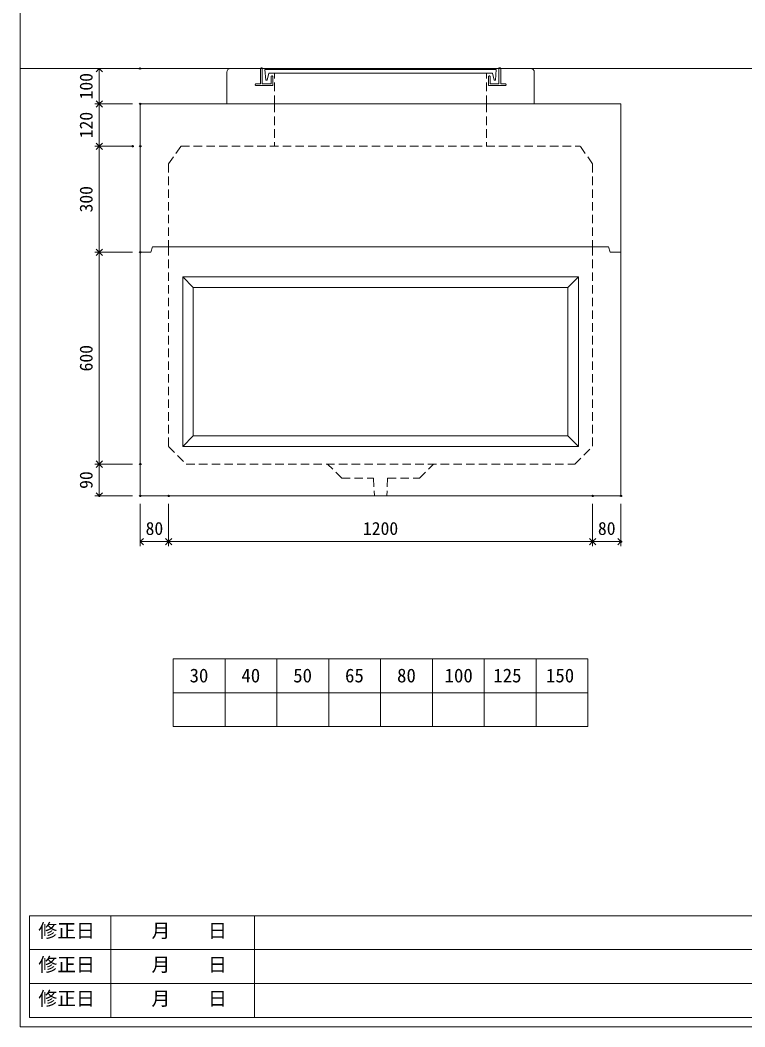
# Model space of a CAD drawing. Units: millimetres, scale not verified. Extents: x -6420 to 6420, y -3109 to 3109.
# Drawn here: x -1740 to 311, y -2591 to 259 of the extents above; entities that cross this region are included whole.
import ezdxf
from ezdxf.enums import TextEntityAlignment as Align

# ---------------------------------------------------------------- set-up
doc = ezdxf.new("R2010")
doc.units = ezdxf.units.MM
doc.header["$LTSCALE"] = 20
doc.header["$PDMODE"] = 32
doc.header["$PDSIZE"] = 4
doc.linetypes.add('DASHED1', pattern=[1.8, 1.2, -0.6])
doc.layers.add('0-1_Defpoints', color=7, linetype='Continuous')
for name, color, linetype, lineweight in [('0-2_waku', 7, 'Continuous', 18), ('0-3_gaikei', 7, 'Continuous', 18), ('0-4_kakure', 7, 'DASHED1', 5), ('0-5_sunpou', 7, 'Continuous', 5), ('0-8_uchigawa', 6, 'Continuous', 18), ('0-A_futa', 3, 'Continuous', 18), ('0-B_GL', 4, 'Continuous', 18), ('0-D_文字１', 7, 'Continuous', 18)]:
    doc.layers.add(name, color=color, linetype=linetype, lineweight=lineweight)
doc.styles.add('ＭＳ ゴシック', font='')
doc.styles.get('ＭＳ ゴシック').set_extended_font_data('MS Gothic')

# ---------------------------------------------------------------- blocks, each defined once
blk = doc.blocks.new('_Open90')
at = {"layer": '0-5_sunpou'}
blk.add_line((0, 0), (-1, 0), dxfattribs=at)
blk.add_lwpolyline([(-0.5, 0.5), (0, 0), (-0.5, -0.5)], dxfattribs=at)
blk = doc.blocks.new('D44')
at = {"layer": '0-1_Defpoints'}
for p in [(1183.24, 2119.83), (1067.22, 1519.83), (1183.24, 1519.83)]:
    blk.add_point(p, dxfattribs=at)
at = {"layer": '0-5_sunpou'}
for p, q in [((1161.24, 2119.83), (1054.22, 2119.83)), ((1067.22, 2101.83), (1067.22, 1537.83)), ((1161.24, 1519.83), (1054.22, 1519.83))]:
    blk.add_line(p, q, dxfattribs=at)
at = {"layer": '0-5_sunpou', "xscale": 18, "yscale": 18}
for p, rotation in [((1067.22, 2119.83), 90), ((1067.22, 1519.83), 270)]:
    blk.add_blockref('_Open90', p, dxfattribs=dict(at, rotation=rotation))
at = {"layer": '0-5_sunpou', "style": 'ＭＳ ゴシック'}
blk.add_text('600', height=36.66, rotation=90, dxfattribs=at).set_placement((1059.22, 1782.33), align=Align.BOTTOM_LEFT)
blk = doc.blocks.new('D45')
at = {"layer": '0-1_Defpoints'}
for p in [(1183.24, 1519.83), (1067.22, 1429.83), (1183.24, 1429.83)]:
    blk.add_point(p, dxfattribs=at)
at = {"layer": '0-5_sunpou'}
for p, q in [((1161.24, 1519.83), (1054.22, 1519.83)), ((1067.22, 1501.83), (1067.22, 1447.83)), ((1161.24, 1429.83), (1054.22, 1429.83))]:
    blk.add_line(p, q, dxfattribs=at)
at = {"layer": '0-5_sunpou', "xscale": 18, "yscale": 18}
for p, rotation in [((1067.22, 1519.83), 90), ((1067.22, 1429.83), 270)]:
    blk.add_blockref('_Open90', p, dxfattribs=dict(at, rotation=rotation))
at = {"layer": '0-5_sunpou', "style": 'ＭＳ ゴシック'}
blk.add_text('90', height=36.66, rotation=90, dxfattribs=at).set_placement((1059.22, 1449.83), align=Align.BOTTOM_LEFT)
blk = doc.blocks.new('D46')
at = {"layer": '0-1_Defpoints'}
for p in [(1183.24, 1429.83), (1263.24, 1429.83), (1263.24, 1300.51)]:
    blk.add_point(p, dxfattribs=at)
at = {"layer": '0-5_sunpou'}
for p, q in [((1183.24, 1407.83), (1183.24, 1287.51)), ((1263.24, 1407.83), (1263.24, 1287.51)), ((1201.24, 1300.51), (1245.24, 1300.51))]:
    blk.add_line(p, q, dxfattribs=at)
at = {"layer": '0-5_sunpou', "xscale": 18, "yscale": 18, "rotation": 180}
blk.add_blockref('_Open90', (1183.24, 1300.51), dxfattribs=at)
at = {"layer": '0-5_sunpou', "xscale": 18, "yscale": 18}
blk.add_blockref('_Open90', (1263.24, 1300.51), dxfattribs=at)
at = {"layer": '0-5_sunpou', "style": 'ＭＳ ゴシック'}
blk.add_text('80', height=36.66, dxfattribs=at).set_placement((1198.24, 1308.51), align=Align.BOTTOM_LEFT)
blk = doc.blocks.new('D47')
at = {"layer": '0-1_Defpoints'}
for p in [(1263.24, 1429.83), (2463.24, 1429.83), (2463.24, 1300.51)]:
    blk.add_point(p, dxfattribs=at)
at = {"layer": '0-5_sunpou'}
for p, q in [((1263.24, 1407.83), (1263.24, 1287.51)), ((2463.24, 1407.83), (2463.24, 1287.51)), ((1281.24, 1300.51), (2445.24, 1300.51))]:
    blk.add_line(p, q, dxfattribs=at)
at = {"layer": '0-5_sunpou', "xscale": 18, "yscale": 18, "rotation": 180}
blk.add_blockref('_Open90', (1263.24, 1300.51), dxfattribs=at)
at = {"layer": '0-5_sunpou', "xscale": 18, "yscale": 18}
blk.add_blockref('_Open90', (2463.24, 1300.51), dxfattribs=at)
at = {"layer": '0-5_sunpou', "style": 'ＭＳ ゴシック'}
blk.add_text('1200', height=36.66, dxfattribs=at).set_placement((1813.24, 1308.51), align=Align.BOTTOM_LEFT)
blk = doc.blocks.new('D48')
at = {"layer": '0-1_Defpoints'}
for p in [(2463.24, 1429.83), (2543.24, 1429.83), (2543.24, 1300.51)]:
    blk.add_point(p, dxfattribs=at)
at = {"layer": '0-5_sunpou'}
for p, q in [((2463.24, 1407.83), (2463.24, 1287.51)), ((2543.24, 1407.83), (2543.24, 1287.51)), ((2481.24, 1300.51), (2525.24, 1300.51))]:
    blk.add_line(p, q, dxfattribs=at)
at = {"layer": '0-5_sunpou', "xscale": 18, "yscale": 18, "rotation": 180}
blk.add_blockref('_Open90', (2463.24, 1300.51), dxfattribs=at)
at = {"layer": '0-5_sunpou', "xscale": 18, "yscale": 18}
blk.add_blockref('_Open90', (2543.24, 1300.51), dxfattribs=at)
at = {"layer": '0-5_sunpou', "style": 'ＭＳ ゴシック'}
blk.add_text('80', height=36.66, dxfattribs=at).set_placement((2478.24, 1308.51), align=Align.BOTTOM_LEFT)
blk = doc.blocks.new('D49')
at = {"layer": '0-1_Defpoints'}
for p in [(1182.41, 2639.83), (1067.22, 2539.83), (1183.24, 2539.83)]:
    blk.add_point(p, dxfattribs=at)
at = {"layer": '0-5_sunpou'}
for p, q in [((1160.41, 2639.83), (1054.22, 2639.83)), ((1067.22, 2621.83), (1067.22, 2557.83)), ((1161.24, 2539.83), (1054.22, 2539.83))]:
    blk.add_line(p, q, dxfattribs=at)
at = {"layer": '0-5_sunpou', "xscale": 18, "yscale": 18}
for p, rotation in [((1067.22, 2639.83), 90), ((1067.22, 2539.83), 270)]:
    blk.add_blockref('_Open90', p, dxfattribs=dict(at, rotation=rotation))
at = {"layer": '0-5_sunpou', "style": 'ＭＳ ゴシック'}
blk.add_text('100', height=36.66, rotation=90, dxfattribs=at).set_placement((1059.22, 2552.33), align=Align.BOTTOM_LEFT)
blk = doc.blocks.new('D50')
at = {"layer": '0-1_Defpoints'}
for p in [(1183.24, 2539.83), (1067.22, 2419.83), (1183.24, 2419.83)]:
    blk.add_point(p, dxfattribs=at)
at = {"layer": '0-5_sunpou'}
for p, q in [((1161.24, 2539.83), (1054.22, 2539.83)), ((1067.22, 2521.83), (1067.22, 2437.83)), ((1161.24, 2419.83), (1054.22, 2419.83))]:
    blk.add_line(p, q, dxfattribs=at)
at = {"layer": '0-5_sunpou', "xscale": 18, "yscale": 18}
for p, rotation in [((1067.22, 2539.83), 90), ((1067.22, 2419.83), 270)]:
    blk.add_blockref('_Open90', p, dxfattribs=dict(at, rotation=rotation))
at = {"layer": '0-5_sunpou', "style": 'ＭＳ ゴシック'}
blk.add_text('120', height=36.66, rotation=90, dxfattribs=at).set_placement((1059.22, 2442.33), align=Align.BOTTOM_LEFT)
blk = doc.blocks.new('D51')
at = {"layer": '0-1_Defpoints'}
for p in [(1161.24, 2419.83), (1067.22, 2119.83), (1183.24, 2119.83)]:
    blk.add_point(p, dxfattribs=at)
at = {"layer": '0-5_sunpou'}
for p, q in [((1139.24, 2419.83), (1054.22, 2419.83)), ((1067.22, 2401.83), (1067.22, 2137.83)), ((1161.24, 2119.83), (1054.22, 2119.83))]:
    blk.add_line(p, q, dxfattribs=at)
at = {"layer": '0-5_sunpou', "xscale": 18, "yscale": 18}
for p, rotation in [((1067.22, 2419.83), 90), ((1067.22, 2119.83), 270)]:
    blk.add_blockref('_Open90', p, dxfattribs=dict(at, rotation=rotation))
at = {"layer": '0-5_sunpou', "style": 'ＭＳ ゴシック'}
blk.add_text('300', height=36.66, rotation=90, dxfattribs=at).set_placement((1059.22, 2232.33), align=Align.BOTTOM_LEFT)

msp = doc.modelspace()

# ---------------------------------------------------------------- linework, layer by layer
at = {"layer": '0-2_waku'}
for p, q in [((-1740.24, 3109.12), (-1740.24, -2590.88)), ((-1306.91, -1548.88), (-1306.91, -1740.88)), ((-1306.91, -1548.88), (-1306.91, -1740.88)), ((-1306.91, -1548.88), (-1306.91, -1740.88)), ((-1306.91, -1548.88), (-1306.91, -1740.88)), ((-1306.91, -1548.88), (-133.57, -1548.88)), ((-1160.24, -1548.88), (-1160.24, -1740.88)), ((-1013.57, -1548.88), (-1013.57, -1740.88)), ((-1013.57, -1548.88), (-1013.57, -1740.88)), ((-866.91, -1548.88), (-866.91, -1740.88)), ((-720.24, -1548.88), (-720.24, -1740.88)), ((-573.57, -1548.88), (-573.57, -1740.88)), ((-426.91, -1548.88), (-426.91, -1740.88)), ((-280.24, -1548.88), (-280.24, -1740.88)), ((-133.57, -1548.88), (-133.57, -1740.88)), ((-1306.91, -1644.88), (-133.57, -1644.88)), ((-1306.91, -1740.88), (-133.57, -1740.88)), ((-1306.91, -1740.88), (-133.57, -1740.88)), ((-1713.57, -2276.21), (-1713.57, -2564.21)), ((-1713.57, -2276.21), (-1713.57, -2564.21)), ((-1713.57, -2276.21), (-1713.57, -2564.21)), ((-1713.57, -2276.21), (990.43, -2276.21)), ((-1483.57, -2276.21), (-1483.57, -2564.21)), ((-1076.91, -2276.21), (-1076.91, -2564.21)), ((-1076.91, -2276.21), (-1076.91, -2564.21)), ((-1713.57, -2372.21), (990.43, -2372.21)), ((-1713.57, -2468.21), (606.43, -2468.21)), ((-1713.57, -2564.21), (990.43, -2564.21)), ((-1740.24, -2590.88), (6419.76, -2590.88))]:
    msp.add_line(p, q, dxfattribs=at)
at = {"layer": '0-3_gaikei'}
for p, q in [((-1145.24, 122.12), (-1060.24, 122.12)), ((-380.24, 122.12), (-295.24, 122.12)), ((-1155.24, 22.12), (-1155.24, 112.12)), ((-285.24, 22.12), (-285.24, 112.12)), ((-40.24, 22.12), (-1400.24, 22.12)), ((-1370.24, -397.88), (-1400.24, -397.88)), ((-1370.24, -397.88), (-1400.24, -397.88)), ((-1370.24, -397.88), (-1365.24, -382.88)), ((-1370.24, -397.88), (-1365.24, -382.88)), ((-1365.24, -382.88), (-75.24, -382.88)), ((-1365.24, -382.88), (-75.24, -382.88)), ((-70.24, -397.88), (-75.24, -382.88)), ((-70.24, -397.88), (-75.24, -382.88)), ((-40.24, -397.88), (-70.24, -397.88)), ((-40.24, -397.88), (-70.24, -397.88)), ((-40.24, -1087.88), (-1400.24, -1087.88))]:
    msp.add_line(p, q, dxfattribs=at)
for points in [[(-1400.24, 22.12), (-1400.24, -397.88), (-1400.24, -1087.88)], [(-40.24, 22.12), (-40.24, -397.88), (-40.24, -1087.88)]]:
    msp.add_lwpolyline(points, dxfattribs=at)
for centre, radius, start, end in [((-1145.82, 112.7), 9.44, 86.47383, 183.52617), ((-294.91, 112.45), 9.68, 358.04251, 91.95749)]:
    msp.add_arc(centre, radius, start, end, dxfattribs=at)
at = {"layer": '0-4_kakure'}
for p, q in [((-1020.24, 22.12), (-1020.24, 108.62)), ((-420.24, 22.12), (-420.24, 108.62)), ((-1020.24, 22.12), (-1020.24, -97.88)), ((-420.24, 22.12), (-420.24, -97.88)), ((-1320.24, -147.88), (-1285.24, -97.88)), ((-1285.24, -97.88), (-155.24, -97.88)), ((-1285.24, -97.88), (-155.24, -97.88)), ((-120.24, -147.88), (-155.24, -97.88)), ((-120.24, -147.88), (-120.24, -382.88)), ((-120.24, -382.88), (-120.24, -947.88)), ((-170.24, -997.88), (-120.24, -947.88)), ((-830.24, -1037.88), (-870.24, -997.88)), ((-830.24, -1037.88), (-740.24, -1037.88)), ((-740.24, -1037.88), (-737.74, -1087.88)), ((-700.24, -1037.88), (-702.74, -1087.88))]:
    msp.add_line(p, q, dxfattribs=at)
for points in [[(-1320.24, -147.88), (-1320.24, -382.88), (-1320.24, -947.88)], [(-1320.24, -947.88), (-1270.24, -997.88), (-170.24, -997.88)], [(-700.24, -1037.88), (-610.24, -1037.88), (-570.24, -997.88)]]:
    msp.add_lwpolyline(points, dxfattribs=at)
at = {"layer": '0-8_uchigawa'}
for p, q in [((-1280.24, -467.88), (-160.24, -467.88)), ((-1280.24, -467.88), (-1280.24, -947.88)), ((-1280.24, -467.88), (-1250.24, -497.88)), ((-160.24, -467.88), (-190.24, -497.88)), ((-160.24, -947.88), (-160.24, -467.88)), ((-1250.24, -497.88), (-190.24, -497.88)), ((-1250.24, -497.88), (-1250.24, -917.88)), ((-190.24, -917.88), (-190.24, -497.88)), ((-1280.24, -947.88), (-1250.24, -917.88)), ((-1250.24, -917.88), (-190.24, -917.88)), ((-160.24, -947.88), (-190.24, -917.88)), ((-1280.24, -947.88), (-160.24, -947.88))]:
    msp.add_line(p, q, dxfattribs=at)
at = {"layer": '0-A_futa'}
for p, q in [((-1060.24, 122.12), (-1060.24, 79.12)), ((-1058.24, 124.12), (-1055.24, 124.12)), ((-1055.24, 124.12), (-1055.24, 79.12)), ((-1047.43, 119.62), (-393.1, 119.62)), ((-1047.43, 119.62), (-1044.94, 89.62)), ((-393.1, 119.62), (-395.35, 89.62)), ((-385.24, 124.12), (-382.24, 124.12)), ((-380.24, 122.12), (-380.24, 79.12)), ((-1044.94, 89.62), (-1041.23, 89.62)), ((-1036.91, 108.62), (-1041.23, 89.62)), ((-1036.91, 108.62), (-403.57, 108.62)), ((-1030.24, 99.12), (-1030.24, 79.12)), ((-1028.24, 101.12), (-1027.24, 101.12)), ((-1025.24, 99.12), (-1025.24, 74.12)), ((-415.24, 99.12), (-415.24, 74.12)), ((-412.24, 101.12), (-413.24, 101.12)), ((-410.24, 99.12), (-410.24, 79.12)), ((-403.57, 108.62), (-399.25, 89.62)), ((-395.35, 89.62), (-399.25, 89.62)), ((-1075.24, 77.12), (-1075.24, 76.12)), ((-1073.24, 79.12), (-1060.24, 79.12)), ((-1025.24, 74.12), (-1073.24, 74.12)), ((-1055.24, 79.12), (-1030.24, 79.12)), ((-415.24, 74.12), (-367.24, 74.12)), ((-367.24, 79.12), (-380.24, 79.12)), ((-365.24, 77.12), (-365.24, 76.12))]:
    msp.add_line(p, q, dxfattribs=at)
msp.add_lwpolyline([(-385.24, 124.12), (-385.24, 79.12), (-410.24, 79.12)], dxfattribs=at)
for centre, start, end in [((-1058.24, 122.12), 90, 180), ((-382.24, 122.12), 0, 90), ((-1028.24, 99.12), 90, 180), ((-1027.24, 99.12), 0, 90), ((-413.24, 99.12), 90, 180), ((-412.24, 99.12), 0, 90), ((-1073.24, 77.12), 90, 180), ((-1073.24, 76.12), 180, 270), ((-367.24, 77.12), 0, 90), ((-367.24, 76.12), 270, 0)]:
    msp.add_arc(centre, 2, start, end, dxfattribs=at)
at = {"layer": '0-B_GL'}
msp.add_line((-1740.24, 122.12), (6419.76, 122.12), dxfattribs=at)

# ---------------------------------------------------------------- block references
at = {"layer": '0-5_sunpou'}
for name in ['D49', 'D50', 'D51', 'D44', 'D45', 'D46', 'D47', 'D48']:
    msp.add_blockref(name, (-2583.47, -2517.71), dxfattribs=at)

# ---------------------------------------------------------------- texts
at = {"layer": '0-D_文字１', "style": 'ＭＳ ゴシック'}
for s, p in [('30', (-1260.82, -1627.47)), ('40', (-1114.16, -1627.47)), ('50', (-967.49, -1627.47)), ('65', (-820.82, -1627.47)), ('80', (-673.61, -1627.47)), ('100', (-539.12, -1627.47)), ('125', (-401.27, -1627.47)), ('150', (-252.25, -1627.47)), ('修正日', (-1688.71, -2349.94)), ('\u3000\u3000月\u3000\u3000日', (-1475.17, -2349.94)), ('修正日', (-1688.71, -2445.94)), ('\u3000\u3000月\u3000\u3000日', (-1475.17, -2445.94)), ('修正日', (-1688.71, -2541.94)), ('\u3000\u3000月\u3000\u3000日', (-1475.17, -2541.94))]:
    msp.add_text(s, height=39.1, dxfattribs=at).set_placement(p, align=Align.BOTTOM_LEFT)

doc.saveas('drawing.dxf')
